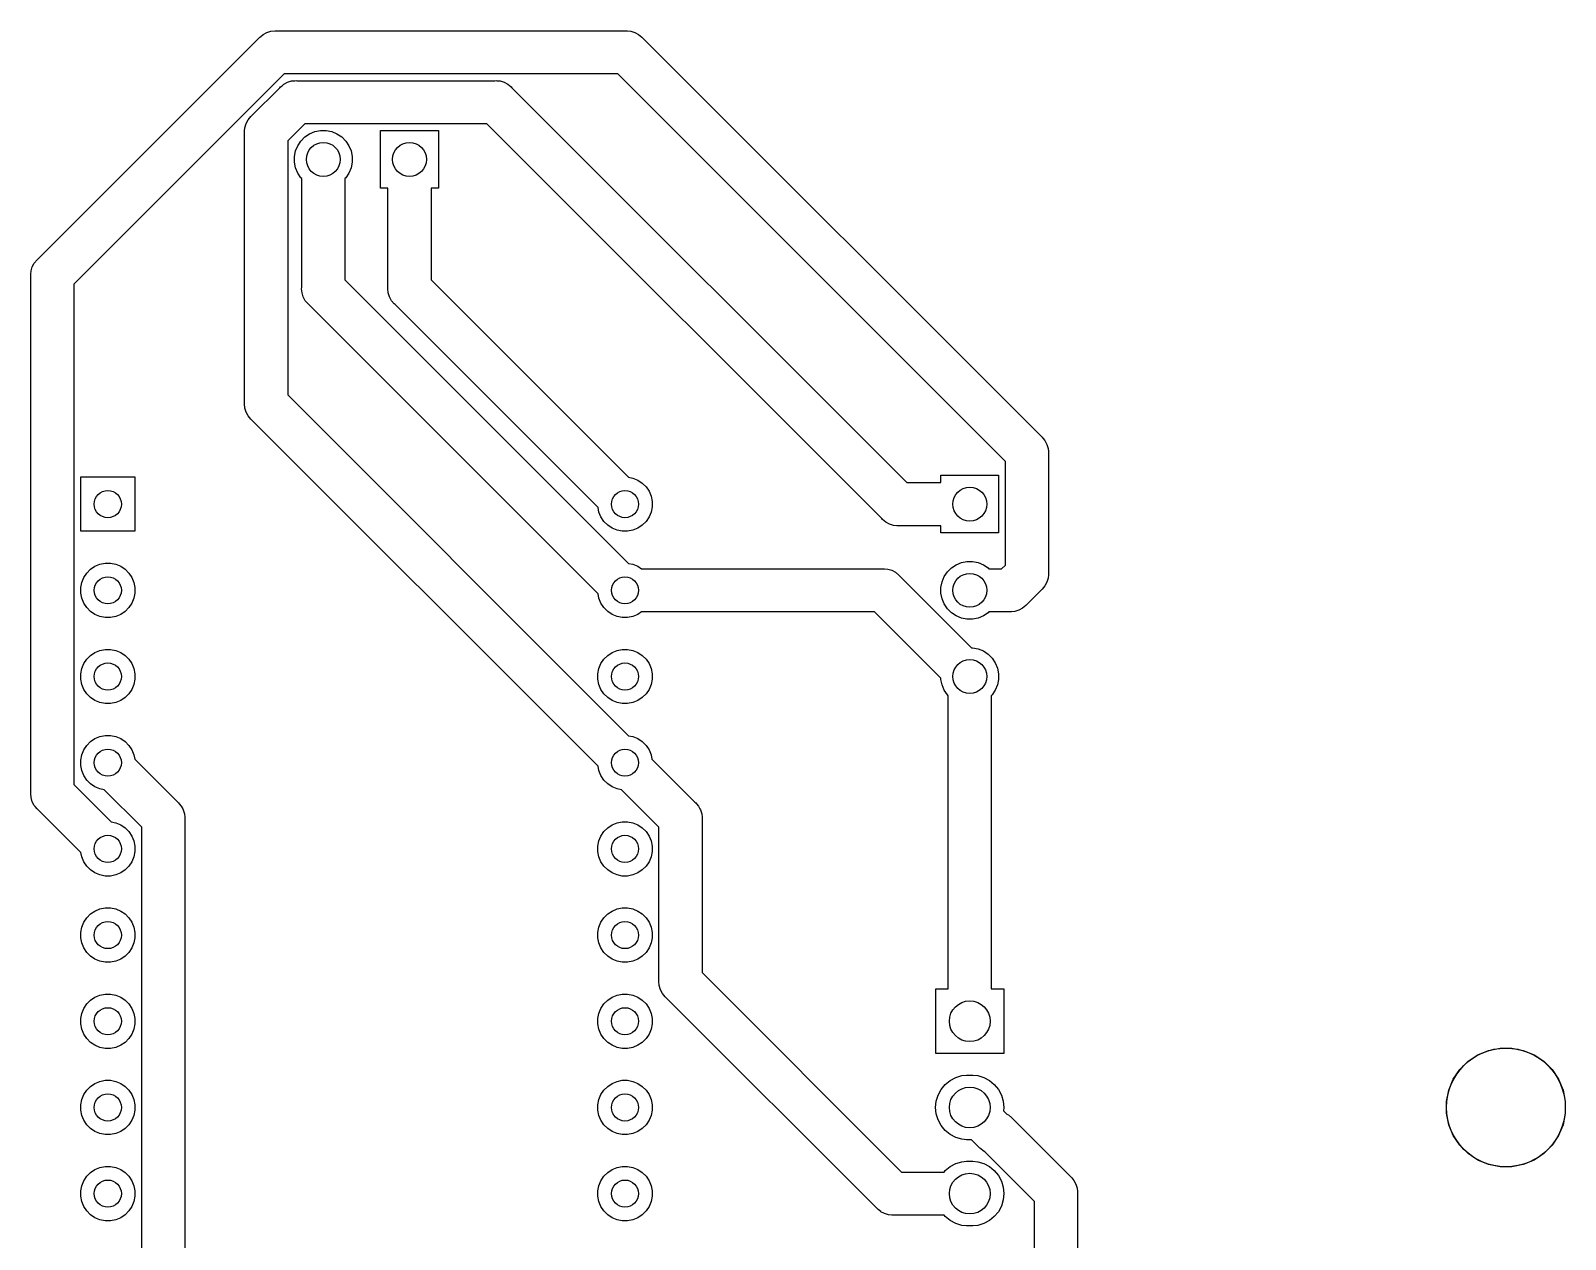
# Model space of a CAD drawing. Extents: x 115.6 to 162.3, y -107.2 to -49.5.
# Drawn here: x 117.11 to 162.33, y -85.17 to -49.55 of the extents above; entities that cross this region are included whole.
import ezdxf

# ---------------------------------------------------------------- set-up
doc = ezdxf.new("R2010")
doc.units = 0
doc.layers.add('BLACK', color=7, linetype='CONTINUOUS')

msp = doc.modelspace()

# ---------------------------------------------------------------- linework, layer by layer
at = {"layer": 'BLACK', "linetype": 'CONTINUOUS'}
for p, q in [((123.841, -49.758), (123.861, -49.7338)), ((123.861, -49.7338), (123.885, -49.7139)), ((123.885, -49.7139), (123.958, -49.6545)), ((123.885, -49.7139), (123.885, -49.7139)), ((123.958, -49.6545), (124.068, -49.5955)), ((124.068, -49.5955), (124.188, -49.5592)), ((124.188, -49.5592), (124.312, -49.5469)), ((124.312, -49.5469), (124.343, -49.55)), ((124.343, -49.55), (134.637, -49.55)), ((134.637, -49.55), (134.668, -49.5469)), ((134.668, -49.5469), (134.699, -49.55)), ((134.699, -49.55), (134.699, -49.55)), ((134.699, -49.55), (134.792, -49.5592)), ((134.792, -49.5592), (134.912, -49.5955)), ((134.912, -49.5955), (135.022, -49.6545)), ((135.022, -49.6545), (135.119, -49.7338)), ((135.119, -49.7338), (135.139, -49.758)), ((117.318, -56.2812), (123.841, -49.758)), ((135.139, -49.758), (146.892, -61.5109)), ((124.575, -50.82), (118.38, -57.0153)), ((124.567, -51.1245), (124.677, -51.0655)), ((134.405, -50.82), (124.575, -50.82)), ((124.677, -51.0655), (124.797, -51.0292)), ((124.797, -51.0292), (124.89, -51.02)), ((124.89, -51.02), (124.921, -51.0169)), ((124.89, -51.02), (124.89, -51.02)), ((124.921, -51.0169), (124.952, -51.02)), ((124.952, -51.02), (130.784, -51.02)), ((130.784, -51.02), (130.815, -51.0169)), ((130.815, -51.0169), (130.846, -51.02)), ((130.846, -51.02), (130.846, -51.02)), ((130.846, -51.02), (130.939, -51.0292)), ((130.939, -51.0292), (131.059, -51.0655)), ((131.059, -51.0655), (131.169, -51.1245)), ((145.83, -62.245), (134.405, -50.82)), ((123.618, -52.0601), (124.45, -51.228)), ((124.45, -51.228), (124.47, -51.2038)), ((124.47, -51.2038), (124.513, -51.1688)), ((124.513, -51.1688), (124.567, -51.1245)), ((131.169, -51.1245), (131.266, -51.2038)), ((131.266, -51.2038), (131.286, -51.228)), ((131.286, -51.228), (142.923, -62.865)), ((123.41, -52.5), (123.419, -52.4067)), ((123.419, -52.4067), (123.455, -52.287)), ((123.455, -52.287), (123.514, -52.1767)), ((123.514, -52.1767), (123.594, -52.08)), ((123.594, -52.08), (123.618, -52.0601)), ((125.184, -52.29), (124.68, -52.7942)), ((130.552, -52.29), (125.184, -52.29)), ((142.189, -63.927), (130.552, -52.29)), ((123.407, -52.5312), (123.41, -52.5)), ((123.41, -52.5624), (123.407, -52.5312)), ((123.41, -52.5), (123.41, -52.5)), ((123.41, -60.5138), (123.41, -52.5624)), ((124.68, -52.7942), (124.68, -60.282)), ((124.977, -52.9374), (125.07, -52.7982)), ((125.07, -52.7982), (125.188, -52.6798)), ((125.188, -52.6798), (125.327, -52.5867)), ((125.327, -52.5867), (125.482, -52.5227)), ((125.482, -52.5227), (125.646, -52.49)), ((125.646, -52.49), (125.814, -52.49)), ((125.814, -52.49), (125.978, -52.5227)), ((125.978, -52.5227), (126.133, -52.5867)), ((126.133, -52.5867), (126.272, -52.6798)), ((126.272, -52.6798), (126.39, -52.7982)), ((126.39, -52.7982), (126.483, -52.9374)), ((127.42, -54.19), (127.42, -52.49)), ((127.42, -52.49), (129.12, -52.49)), ((129.12, -52.49), (129.12, -54.19)), ((124.88, -53.2563), (124.913, -53.0921)), ((124.88, -53.4237), (124.88, -53.2563)), ((124.913, -53.0921), (124.977, -52.9374)), ((126.483, -52.9374), (126.547, -53.0921)), ((126.547, -53.0921), (126.58, -53.2563)), ((126.58, -53.2563), (126.58, -53.4237)), ((124.913, -53.5879), (124.88, -53.4237)), ((124.977, -53.7426), (124.913, -53.5879)), ((125.07, -53.8818), (124.977, -53.7426)), ((126.483, -53.7426), (126.39, -53.8818)), ((126.547, -53.5879), (126.483, -53.7426)), ((126.58, -53.4237), (126.547, -53.5879)), ((125.095, -53.9071), (125.07, -53.8818)), ((125.095, -57.1188), (125.095, -53.9071)), ((126.39, -53.8818), (126.365, -53.9071)), ((126.365, -53.9071), (126.365, -56.887)), ((127.635, -54.19), (127.42, -54.19)), ((127.635, -57.1188), (127.635, -54.19)), ((129.12, -54.19), (128.905, -54.19)), ((128.905, -54.19), (128.905, -56.887)), ((117.119, -56.6278), (117.155, -56.5081)), ((117.155, -56.5081), (117.214, -56.3978)), ((117.214, -56.3978), (117.294, -56.3011)), ((117.294, -56.3011), (117.318, -56.2812)), ((117.107, -56.7523), (117.11, -56.7211)), ((117.11, -56.7835), (117.107, -56.7523)), ((117.11, -56.7211), (117.119, -56.6278)), ((117.11, -56.7211), (117.11, -56.7211)), ((117.11, -71.9938), (117.11, -56.7835)), ((126.365, -56.887), (134.723, -65.2448)), ((128.905, -56.887), (134.723, -62.7048)), ((118.38, -57.0153), (118.38, -71.762)), ((125.092, -57.15), (125.095, -57.1188)), ((125.104, -57.2745), (125.092, -57.15)), ((125.14, -57.3942), (125.104, -57.2745)), ((125.199, -57.5045), (125.14, -57.3942)), ((125.14, -57.3942), (125.14, -57.3942)), ((127.632, -57.15), (127.635, -57.1188)), ((127.644, -57.2745), (127.632, -57.15)), ((127.68, -57.3942), (127.644, -57.2745)), ((127.739, -57.5045), (127.68, -57.3942)), ((127.68, -57.3942), (127.68, -57.3942)), ((125.279, -57.6012), (125.199, -57.5045)), ((125.303, -57.6211), (125.279, -57.6012)), ((133.825, -66.1428), (125.303, -57.6211)), ((127.819, -57.6012), (127.739, -57.5045)), ((127.843, -57.6211), (127.819, -57.6012)), ((133.825, -63.6028), (127.843, -57.6211)), ((123.407, -60.545), (123.41, -60.5138)), ((123.419, -60.6695), (123.407, -60.545)), ((124.68, -60.282), (134.291, -69.893)), ((123.455, -60.7892), (123.419, -60.6695)), ((123.514, -60.8995), (123.455, -60.7892)), ((123.455, -60.7892), (123.455, -60.7892)), ((123.594, -60.9962), (123.514, -60.8995)), ((123.618, -61.0161), (123.594, -60.9962)), ((133.393, -70.7911), (123.618, -61.0161)), ((146.892, -61.5109), (146.916, -61.5308)), ((146.916, -61.5308), (146.936, -61.555)), ((146.936, -61.555), (146.936, -61.555)), ((146.936, -61.555), (146.996, -61.6275)), ((146.996, -61.6275), (147.055, -61.7378)), ((147.055, -61.7378), (147.091, -61.8575)), ((147.091, -61.8575), (147.1, -61.9508)), ((147.1, -61.9508), (147.103, -61.982)), ((145.83, -65.2941), (145.83, -62.245)), ((147.103, -61.982), (147.1, -62.0132)), ((147.1, -62.0132), (147.1, -65.5259)), ((118.58, -64.3), (118.58, -62.7)), ((118.58, -62.7), (120.18, -62.7)), ((120.18, -62.7), (120.18, -64.3)), ((134.723, -62.7048), (134.853, -62.7307)), ((134.853, -62.7307), (134.999, -62.791)), ((134.999, -62.791), (135.13, -62.8786)), ((143.93, -62.865), (143.93, -62.65)), ((143.93, -62.65), (145.63, -62.65)), ((145.63, -62.65), (145.63, -64.35)), ((135.13, -62.8786), (135.241, -62.99)), ((135.241, -62.99), (135.329, -63.1211)), ((135.329, -63.1211), (135.389, -63.2666)), ((135.389, -63.2666), (135.42, -63.4212)), ((142.923, -62.865), (143.93, -62.865)), ((133.851, -63.7334), (133.825, -63.6028)), ((133.911, -63.8789), (133.851, -63.7334)), ((135.389, -63.7334), (135.329, -63.8789)), ((135.42, -63.5788), (135.389, -63.7334)), ((135.42, -63.4212), (135.42, -63.5788)), ((133.999, -64.01), (133.911, -63.8789)), ((134.11, -64.1214), (133.999, -64.01)), ((134.241, -64.209), (134.11, -64.1214)), ((134.387, -64.2693), (134.241, -64.209)), ((134.999, -64.209), (134.853, -64.2693)), ((135.13, -64.1214), (134.999, -64.209)), ((135.241, -64.01), (135.13, -64.1214)), ((135.329, -63.8789), (135.241, -64.01)), ((142.209, -63.9512), (142.189, -63.927)), ((142.306, -64.0305), (142.209, -63.9512)), ((142.416, -64.0895), (142.306, -64.0305)), ((142.536, -64.1258), (142.416, -64.0895)), ((142.629, -64.135), (142.536, -64.1258)), ((142.66, -64.1381), (142.629, -64.135)), ((142.629, -64.135), (142.629, -64.135)), ((142.691, -64.135), (142.66, -64.1381)), ((143.93, -64.135), (142.691, -64.135)), ((143.93, -64.35), (143.93, -64.135)), ((120.18, -64.3), (118.58, -64.3)), ((134.541, -64.3), (134.387, -64.2693)), ((134.699, -64.3), (134.541, -64.3)), ((134.853, -64.2693), (134.699, -64.3)), ((145.63, -64.35), (143.93, -64.35)), ((118.671, -65.6611), (118.759, -65.53)), ((118.759, -65.53), (118.87, -65.4186)), ((118.87, -65.4186), (119.001, -65.331)), ((119.001, -65.331), (119.147, -65.2707)), ((119.147, -65.2707), (119.301, -65.24)), ((119.301, -65.24), (119.459, -65.24)), ((119.459, -65.24), (119.613, -65.2707)), ((119.613, -65.2707), (119.759, -65.331)), ((119.759, -65.331), (119.89, -65.4186)), ((119.89, -65.4186), (120.001, -65.53)), ((120.001, -65.53), (120.089, -65.6611)), ((134.723, -65.2448), (134.853, -65.2707)), ((134.853, -65.2707), (134.999, -65.331)), ((134.999, -65.331), (135.11, -65.405)), ((135.11, -65.405), (142.209, -65.405)), ((142.209, -65.405), (142.24, -65.4019)), ((142.24, -65.4019), (142.271, -65.405)), ((142.271, -65.405), (142.271, -65.405)), ((142.271, -65.405), (142.364, -65.4142)), ((142.364, -65.4142), (142.484, -65.4505)), ((142.484, -65.4505), (142.594, -65.5095)), ((142.594, -65.5095), (142.691, -65.5888)), ((144.027, -65.6374), (144.12, -65.4982)), ((144.12, -65.4982), (144.238, -65.3798)), ((144.238, -65.3798), (144.377, -65.2867)), ((144.377, -65.2867), (144.532, -65.2227)), ((144.532, -65.2227), (144.696, -65.19)), ((144.696, -65.19), (144.864, -65.19)), ((144.864, -65.19), (145.028, -65.2227)), ((145.028, -65.2227), (145.183, -65.2867)), ((145.183, -65.2867), (145.322, -65.3798)), ((145.322, -65.3798), (145.347, -65.405)), ((145.347, -65.405), (145.719, -65.405)), ((145.719, -65.405), (145.83, -65.2941)), ((147.1, -65.5259), (147.103, -65.5571)), ((147.103, -65.5571), (147.1, -65.5883)), ((118.58, -65.9612), (118.611, -65.8066)), ((118.58, -66.1188), (118.58, -65.9612)), ((118.611, -65.8066), (118.671, -65.6611)), ((120.089, -65.6611), (120.149, -65.8066)), ((120.149, -65.8066), (120.18, -65.9612)), ((120.18, -65.9612), (120.18, -66.1188)), ((142.691, -65.5888), (142.711, -65.6131)), ((142.711, -65.6131), (144.828, -67.73)), ((143.93, -65.9563), (143.963, -65.7921)), ((143.93, -66.1237), (143.93, -65.9563)), ((143.963, -65.7921), (144.027, -65.6374)), ((146.916, -66.0083), (146.892, -66.0281)), ((146.996, -65.9116), (146.916, -66.0083)), ((147.055, -65.8013), (146.996, -65.9116)), ((147.091, -65.6816), (147.055, -65.8013)), ((147.1, -65.5883), (147.091, -65.6816)), ((147.1, -65.5883), (147.1, -65.5883)), ((118.611, -66.2734), (118.58, -66.1188)), ((118.671, -66.4189), (118.611, -66.2734)), ((118.759, -66.55), (118.671, -66.4189)), ((120.089, -66.4189), (120.001, -66.55)), ((120.149, -66.2734), (120.089, -66.4189)), ((120.18, -66.1188), (120.149, -66.2734)), ((133.851, -66.2734), (133.825, -66.1428)), ((133.911, -66.4189), (133.851, -66.2734)), ((133.999, -66.55), (133.911, -66.4189)), ((143.963, -66.2879), (143.93, -66.1237)), ((144.027, -66.4426), (143.963, -66.2879)), ((144.12, -66.5818), (144.027, -66.4426)), ((146.453, -66.4669), (146.433, -66.4912)), ((146.892, -66.0281), (146.453, -66.4669)), ((118.87, -66.6614), (118.759, -66.55)), ((119.001, -66.749), (118.87, -66.6614)), ((119.147, -66.8093), (119.001, -66.749)), ((119.301, -66.84), (119.147, -66.8093)), ((119.459, -66.84), (119.301, -66.84)), ((119.613, -66.8093), (119.459, -66.84)), ((119.759, -66.749), (119.613, -66.8093)), ((119.89, -66.6614), (119.759, -66.749)), ((120.001, -66.55), (119.89, -66.6614)), ((134.11, -66.6614), (133.999, -66.55)), ((134.241, -66.749), (134.11, -66.6614)), ((134.387, -66.8093), (134.241, -66.749)), ((134.541, -66.84), (134.387, -66.8093)), ((134.699, -66.84), (134.541, -66.84)), ((134.853, -66.8093), (134.699, -66.84)), ((134.999, -66.749), (134.853, -66.8093)), ((135.11, -66.675), (134.999, -66.749)), ((141.977, -66.675), (135.11, -66.675)), ((143.93, -68.628), (141.977, -66.675)), ((144.238, -66.7002), (144.12, -66.5818)), ((144.377, -66.7933), (144.238, -66.7002)), ((144.532, -66.8573), (144.377, -66.7933)), ((144.696, -66.89), (144.532, -66.8573)), ((144.864, -66.89), (144.696, -66.89)), ((145.028, -66.8573), (144.864, -66.89)), ((145.183, -66.7933), (145.028, -66.8573)), ((145.322, -66.7002), (145.183, -66.7933)), ((145.347, -66.675), (145.322, -66.7002)), ((145.951, -66.675), (145.347, -66.675)), ((145.982, -66.6781), (145.951, -66.675)), ((146.013, -66.675), (145.982, -66.6781)), ((146.107, -66.6658), (146.013, -66.675)), ((146.013, -66.675), (146.013, -66.675)), ((146.226, -66.6295), (146.107, -66.6658)), ((146.337, -66.5705), (146.226, -66.6295)), ((146.433, -66.4912), (146.337, -66.5705)), ((119.001, -67.871), (119.147, -67.8107)), ((119.147, -67.8107), (119.301, -67.78)), ((119.301, -67.78), (119.459, -67.78)), ((119.459, -67.78), (119.613, -67.8107)), ((119.613, -67.8107), (119.759, -67.871)), ((134.241, -67.871), (134.387, -67.8107)), ((134.387, -67.8107), (134.541, -67.78)), ((134.541, -67.78), (134.699, -67.78)), ((134.699, -67.78), (134.853, -67.8107)), ((134.853, -67.8107), (134.999, -67.871)), ((144.828, -67.73), (144.864, -67.73)), ((144.864, -67.73), (145.028, -67.7627)), ((145.028, -67.7627), (145.183, -67.8267)), ((145.183, -67.8267), (145.322, -67.9198)), ((118.611, -68.3466), (118.671, -68.2011)), ((118.671, -68.2011), (118.759, -68.07)), ((118.759, -68.07), (118.87, -67.9586)), ((118.87, -67.9586), (119.001, -67.871)), ((119.759, -67.871), (119.89, -67.9586)), ((119.89, -67.9586), (120.001, -68.07)), ((120.001, -68.07), (120.089, -68.2011)), ((120.089, -68.2011), (120.149, -68.3466)), ((133.851, -68.3466), (133.911, -68.2011)), ((133.911, -68.2011), (133.999, -68.07)), ((133.999, -68.07), (134.11, -67.9586)), ((134.11, -67.9586), (134.241, -67.871)), ((134.999, -67.871), (135.13, -67.9586)), ((135.13, -67.9586), (135.241, -68.07)), ((135.241, -68.07), (135.329, -68.2011)), ((135.329, -68.2011), (135.389, -68.3466)), ((145.322, -67.9198), (145.44, -68.0382)), ((145.44, -68.0382), (145.533, -68.1774)), ((145.533, -68.1774), (145.597, -68.3321)), ((118.58, -68.5012), (118.611, -68.3466)), ((118.58, -68.6588), (118.58, -68.5012)), ((118.611, -68.8134), (118.58, -68.6588)), ((120.149, -68.3466), (120.18, -68.5012)), ((120.18, -68.6588), (120.149, -68.8134)), ((120.18, -68.5012), (120.18, -68.6588)), ((133.82, -68.5012), (133.851, -68.3466)), ((133.82, -68.6588), (133.82, -68.5012)), ((133.851, -68.8134), (133.82, -68.6588)), ((135.389, -68.3466), (135.42, -68.5012)), ((135.42, -68.6588), (135.389, -68.8134)), ((135.42, -68.5012), (135.42, -68.6588)), ((143.93, -68.6637), (143.93, -68.628)), ((143.963, -68.8279), (143.93, -68.6637)), ((145.597, -68.3321), (145.63, -68.4963)), ((145.63, -68.6637), (145.597, -68.8279)), ((145.63, -68.4963), (145.63, -68.6637)), ((118.671, -68.9589), (118.611, -68.8134)), ((118.759, -69.09), (118.671, -68.9589)), ((118.87, -69.2014), (118.759, -69.09)), ((120.001, -69.09), (119.89, -69.2014)), ((120.089, -68.9589), (120.001, -69.09)), ((120.149, -68.8134), (120.089, -68.9589)), ((133.911, -68.9589), (133.851, -68.8134)), ((133.999, -69.09), (133.911, -68.9589)), ((134.11, -69.2014), (133.999, -69.09)), ((135.241, -69.09), (135.13, -69.2014)), ((135.329, -68.9589), (135.241, -69.09)), ((135.389, -68.8134), (135.329, -68.9589)), ((144.027, -68.9826), (143.963, -68.8279)), ((144.12, -69.1218), (144.027, -68.9826)), ((144.145, -69.1471), (144.12, -69.1218)), ((144.145, -77.7875), (144.145, -69.1471)), ((145.44, -69.1218), (145.415, -69.1471)), ((145.415, -69.1471), (145.415, -77.7875)), ((145.533, -68.9826), (145.44, -69.1218)), ((145.597, -68.8279), (145.533, -68.9826)), ((119.001, -69.289), (118.87, -69.2014)), ((119.147, -69.3493), (119.001, -69.289)), ((119.301, -69.38), (119.147, -69.3493)), ((119.459, -69.38), (119.301, -69.38)), ((119.613, -69.3493), (119.459, -69.38)), ((119.759, -69.289), (119.613, -69.3493)), ((119.89, -69.2014), (119.759, -69.289)), ((134.241, -69.289), (134.11, -69.2014)), ((134.387, -69.3493), (134.241, -69.289)), ((134.541, -69.38), (134.387, -69.3493)), ((134.699, -69.38), (134.541, -69.38)), ((134.853, -69.3493), (134.699, -69.38)), ((134.999, -69.289), (134.853, -69.3493)), ((135.13, -69.2014), (134.999, -69.289)), ((134.291, -69.893), (134.291, -69.8931)), ((134.291, -69.8931), (134.723, -70.3248)), ((118.759, -70.61), (118.87, -70.4986)), ((118.87, -70.4986), (119.001, -70.411)), ((119.001, -70.411), (119.147, -70.3507)), ((119.147, -70.3507), (119.301, -70.32)), ((119.301, -70.32), (119.459, -70.32)), ((119.459, -70.32), (119.613, -70.3507)), ((119.613, -70.3507), (119.759, -70.411)), ((119.759, -70.411), (119.89, -70.4986)), ((119.89, -70.4986), (120.001, -70.61)), ((134.723, -70.3248), (134.853, -70.3507)), ((134.853, -70.3507), (134.999, -70.411)), ((134.999, -70.411), (135.13, -70.4986)), ((135.13, -70.4986), (135.241, -70.61)), ((118.58, -71.0412), (118.611, -70.8866)), ((118.611, -70.8866), (118.671, -70.7411)), ((118.671, -70.7411), (118.759, -70.61)), ((120.001, -70.61), (120.089, -70.7411)), ((120.089, -70.7411), (120.149, -70.8866)), ((120.149, -70.8866), (120.175, -71.0172)), ((133.825, -71.2228), (133.393, -70.7911)), ((133.393, -70.7911), (133.393, -70.7911)), ((135.241, -70.61), (135.329, -70.7411)), ((135.329, -70.7411), (135.389, -70.8866)), ((135.389, -70.8866), (135.415, -71.0172)), ((118.58, -71.1988), (118.58, -71.0412)), ((118.611, -71.3534), (118.58, -71.1988)), ((118.671, -71.4989), (118.611, -71.3534)), ((120.175, -71.0172), (121.442, -72.2839)), ((133.851, -71.3534), (133.825, -71.2228)), ((133.911, -71.4989), (133.851, -71.3534)), ((135.415, -71.0172), (136.682, -72.2839)), ((118.38, -71.762), (119.051, -72.433)), ((118.759, -71.63), (118.671, -71.4989)), ((118.87, -71.7414), (118.759, -71.63)), ((119.001, -71.829), (118.87, -71.7414)), ((119.147, -71.8893), (119.001, -71.829)), ((119.277, -71.9152), (119.147, -71.8893)), ((133.999, -71.63), (133.911, -71.4989)), ((134.11, -71.7414), (133.999, -71.63)), ((134.241, -71.829), (134.11, -71.7414)), ((134.387, -71.8893), (134.241, -71.829)), ((134.517, -71.9152), (134.387, -71.8893)), ((117.107, -72.025), (117.11, -71.9938)), ((117.11, -72.0562), (117.107, -72.025)), ((117.117, -72.1292), (117.11, -72.0562)), ((117.11, -72.0562), (117.11, -72.0562)), ((117.119, -72.1495), (117.117, -72.1292)), ((117.155, -72.2692), (117.119, -72.1495)), ((117.214, -72.3795), (117.155, -72.2692)), ((120.38, -73.018), (119.277, -71.9152)), ((121.442, -72.2839), (121.466, -72.3038)), ((121.466, -72.3038), (121.486, -72.328)), ((121.486, -72.328), (121.486, -72.328)), ((121.486, -72.328), (121.546, -72.4005)), ((135.62, -73.018), (134.517, -71.9152)), ((136.682, -72.2839), (136.706, -72.3038)), ((136.706, -72.3038), (136.726, -72.328)), ((136.726, -72.328), (136.726, -72.328)), ((136.726, -72.328), (136.786, -72.4005)), ((117.239, -72.4088), (117.214, -72.3795)), ((117.294, -72.4762), (117.239, -72.4088)), ((117.318, -72.4961), (117.294, -72.4762)), ((118.153, -73.3311), (117.318, -72.4961)), ((119.051, -72.433), (119.051, -72.433)), ((119.051, -72.433), (119.483, -72.8648)), ((121.546, -72.4005), (121.586, -72.4762)), ((121.586, -72.4762), (121.605, -72.5108)), ((121.605, -72.5108), (121.641, -72.6305)), ((121.641, -72.6305), (121.65, -72.7238)), ((121.65, -72.7238), (121.653, -72.755)), ((121.653, -72.755), (121.65, -72.7862)), ((121.65, -72.7862), (121.65, -87.6118)), ((136.786, -72.4005), (136.826, -72.4762)), ((136.826, -72.4762), (136.845, -72.5108)), ((136.845, -72.5108), (136.881, -72.6305)), ((136.881, -72.6305), (136.89, -72.7238)), ((136.89, -72.7238), (136.893, -72.755)), ((136.893, -72.755), (136.89, -72.7862)), ((136.89, -72.7862), (136.89, -77.302)), ((119.483, -72.8648), (119.613, -72.8907)), ((119.613, -72.8907), (119.759, -72.951)), ((119.759, -72.951), (119.89, -73.0386)), ((119.89, -73.0386), (120.001, -73.15)), ((120.001, -73.15), (120.089, -73.2811)), ((120.38, -87.8436), (120.38, -73.018)), ((133.911, -73.2811), (133.999, -73.15)), ((133.999, -73.15), (134.11, -73.0386)), ((134.11, -73.0386), (134.241, -72.951)), ((134.241, -72.951), (134.387, -72.8907)), ((134.387, -72.8907), (134.541, -72.86)), ((134.541, -72.86), (134.699, -72.86)), ((134.699, -72.86), (134.853, -72.8907)), ((134.853, -72.8907), (134.999, -72.951)), ((134.999, -72.951), (135.13, -73.0386)), ((135.13, -73.0386), (135.241, -73.15)), ((135.241, -73.15), (135.329, -73.2811)), ((135.62, -77.5338), (135.62, -73.018)), ((118.585, -73.7628), (118.153, -73.3311)), ((118.153, -73.3311), (118.153, -73.3311)), ((120.089, -73.2811), (120.149, -73.4266)), ((120.149, -73.4266), (120.18, -73.5812)), ((120.18, -73.5812), (120.18, -73.7388)), ((133.82, -73.5812), (133.851, -73.4266)), ((133.82, -73.7388), (133.82, -73.5812)), ((133.851, -73.4266), (133.911, -73.2811)), ((135.329, -73.2811), (135.389, -73.4266)), ((135.389, -73.4266), (135.42, -73.5812)), ((135.42, -73.5812), (135.42, -73.7388)), ((118.611, -73.8934), (118.585, -73.7628)), ((118.671, -74.0389), (118.611, -73.8934)), ((118.759, -74.17), (118.671, -74.0389)), ((120.089, -74.0389), (120.001, -74.17)), ((120.149, -73.8934), (120.089, -74.0389)), ((120.18, -73.7388), (120.149, -73.8934)), ((133.851, -73.8934), (133.82, -73.7388)), ((133.911, -74.0389), (133.851, -73.8934)), ((133.999, -74.17), (133.911, -74.0389)), ((135.329, -74.0389), (135.241, -74.17)), ((135.389, -73.8934), (135.329, -74.0389)), ((135.42, -73.7388), (135.389, -73.8934)), ((118.87, -74.2814), (118.759, -74.17)), ((119.001, -74.369), (118.87, -74.2814)), ((119.147, -74.4293), (119.001, -74.369)), ((119.301, -74.46), (119.147, -74.4293)), ((119.459, -74.46), (119.301, -74.46)), ((119.613, -74.4293), (119.459, -74.46)), ((119.759, -74.369), (119.613, -74.4293)), ((119.89, -74.2814), (119.759, -74.369)), ((120.001, -74.17), (119.89, -74.2814)), ((134.11, -74.2814), (133.999, -74.17)), ((134.241, -74.369), (134.11, -74.2814)), ((134.387, -74.4293), (134.241, -74.369)), ((134.541, -74.46), (134.387, -74.4293)), ((134.699, -74.46), (134.541, -74.46)), ((134.853, -74.4293), (134.699, -74.46)), ((134.999, -74.369), (134.853, -74.4293)), ((135.13, -74.2814), (134.999, -74.369)), ((135.241, -74.17), (135.13, -74.2814)), ((118.87, -75.5786), (119.001, -75.491)), ((119.001, -75.491), (119.147, -75.4307)), ((119.147, -75.4307), (119.301, -75.4)), ((119.301, -75.4), (119.459, -75.4)), ((119.459, -75.4), (119.613, -75.4307)), ((119.613, -75.4307), (119.759, -75.491)), ((119.759, -75.491), (119.89, -75.5786)), ((134.11, -75.5786), (134.241, -75.491)), ((134.241, -75.491), (134.387, -75.4307)), ((134.387, -75.4307), (134.541, -75.4)), ((134.541, -75.4), (134.699, -75.4)), ((134.699, -75.4), (134.853, -75.4307)), ((134.853, -75.4307), (134.999, -75.491)), ((134.999, -75.491), (135.13, -75.5786)), ((118.58, -76.1212), (118.611, -75.9666)), ((118.611, -75.9666), (118.671, -75.8211)), ((118.671, -75.8211), (118.759, -75.69)), ((118.759, -75.69), (118.87, -75.5786)), ((119.89, -75.5786), (120.001, -75.69)), ((120.001, -75.69), (120.089, -75.8211)), ((120.089, -75.8211), (120.149, -75.9666)), ((120.149, -75.9666), (120.18, -76.1212)), ((133.82, -76.1212), (133.851, -75.9666)), ((133.851, -75.9666), (133.911, -75.8211)), ((133.911, -75.8211), (133.999, -75.69)), ((133.999, -75.69), (134.11, -75.5786)), ((135.13, -75.5786), (135.241, -75.69)), ((135.241, -75.69), (135.329, -75.8211)), ((135.329, -75.8211), (135.389, -75.9666)), ((135.389, -75.9666), (135.42, -76.1212)), ((118.58, -76.2788), (118.58, -76.1212)), ((118.611, -76.4334), (118.58, -76.2788)), ((120.18, -76.2788), (120.149, -76.4334)), ((120.18, -76.1212), (120.18, -76.2788)), ((133.82, -76.2788), (133.82, -76.1212)), ((133.851, -76.4334), (133.82, -76.2788)), ((135.42, -76.2788), (135.389, -76.4334)), ((135.42, -76.1212), (135.42, -76.2788)), ((118.671, -76.5789), (118.611, -76.4334)), ((118.759, -76.71), (118.671, -76.5789)), ((118.87, -76.8214), (118.759, -76.71)), ((119.001, -76.909), (118.87, -76.8214)), ((119.89, -76.8214), (119.759, -76.909)), ((120.001, -76.71), (119.89, -76.8214)), ((120.089, -76.5789), (120.001, -76.71)), ((120.149, -76.4334), (120.089, -76.5789)), ((133.911, -76.5789), (133.851, -76.4334)), ((133.999, -76.71), (133.911, -76.5789)), ((134.11, -76.8214), (133.999, -76.71)), ((134.241, -76.909), (134.11, -76.8214)), ((135.13, -76.8214), (134.999, -76.909)), ((135.241, -76.71), (135.13, -76.8214)), ((135.329, -76.5789), (135.241, -76.71)), ((135.389, -76.4334), (135.329, -76.5789)), ((119.147, -76.9693), (119.001, -76.909)), ((119.301, -77), (119.147, -76.9693)), ((119.459, -77), (119.301, -77)), ((119.613, -76.9693), (119.459, -77)), ((119.759, -76.909), (119.613, -76.9693)), ((134.387, -76.9693), (134.241, -76.909)), ((134.541, -77), (134.387, -76.9693)), ((134.699, -77), (134.541, -77)), ((134.853, -76.9693), (134.699, -77)), ((134.999, -76.909), (134.853, -76.9693)), ((136.89, -77.302), (142.773, -83.185)), ((135.617, -77.565), (135.62, -77.5338)), ((135.629, -77.6895), (135.617, -77.565)), ((135.665, -77.8092), (135.629, -77.6895)), ((118.671, -78.3611), (118.759, -78.23)), ((118.759, -78.23), (118.87, -78.1186)), ((118.87, -78.1186), (119.001, -78.031)), ((119.001, -78.031), (119.147, -77.9707)), ((119.147, -77.9707), (119.301, -77.94)), ((119.301, -77.94), (119.459, -77.94)), ((119.459, -77.94), (119.613, -77.9707)), ((119.613, -77.9707), (119.759, -78.031)), ((119.759, -78.031), (119.89, -78.1186)), ((119.89, -78.1186), (120.001, -78.23)), ((120.001, -78.23), (120.089, -78.3611)), ((133.911, -78.3611), (133.999, -78.23)), ((133.999, -78.23), (134.11, -78.1186)), ((134.11, -78.1186), (134.241, -78.031)), ((134.241, -78.031), (134.387, -77.9707)), ((134.387, -77.9707), (134.541, -77.94)), ((134.541, -77.94), (134.699, -77.94)), ((134.699, -77.94), (134.853, -77.9707)), ((134.853, -77.9707), (134.999, -78.031)), ((134.999, -78.031), (135.13, -78.1186)), ((135.13, -78.1186), (135.241, -78.23)), ((135.241, -78.23), (135.329, -78.3611)), ((135.724, -77.9195), (135.665, -77.8092)), ((135.665, -77.8092), (135.665, -77.8092)), ((135.804, -78.0162), (135.724, -77.9195)), ((135.828, -78.0361), (135.804, -78.0162)), ((142.039, -84.247), (135.828, -78.0361)), ((143.78, -79.6925), (143.78, -77.7875)), ((143.78, -77.7875), (144.145, -77.7875)), ((145.415, -77.7875), (145.78, -77.7875)), ((145.78, -77.7875), (145.78, -79.6925)), ((118.58, -78.6612), (118.611, -78.5066)), ((118.58, -78.8188), (118.58, -78.6612)), ((118.611, -78.5066), (118.671, -78.3611)), ((120.089, -78.3611), (120.149, -78.5066)), ((120.149, -78.5066), (120.18, -78.6612)), ((120.18, -78.6612), (120.18, -78.8188)), ((133.82, -78.6612), (133.851, -78.5066)), ((133.82, -78.8188), (133.82, -78.6612)), ((133.851, -78.5066), (133.911, -78.3611)), ((135.329, -78.3611), (135.389, -78.5066)), ((135.389, -78.5066), (135.42, -78.6612)), ((135.42, -78.6612), (135.42, -78.8188)), ((118.611, -78.9734), (118.58, -78.8188)), ((118.671, -79.1189), (118.611, -78.9734)), ((118.759, -79.25), (118.671, -79.1189)), ((120.089, -79.1189), (120.001, -79.25)), ((120.149, -78.9734), (120.089, -79.1189)), ((120.18, -78.8188), (120.149, -78.9734)), ((133.851, -78.9734), (133.82, -78.8188)), ((133.911, -79.1189), (133.851, -78.9734)), ((133.999, -79.25), (133.911, -79.1189)), ((135.329, -79.1189), (135.241, -79.25)), ((135.389, -78.9734), (135.329, -79.1189)), ((135.42, -78.8188), (135.389, -78.9734)), ((118.87, -79.3614), (118.759, -79.25)), ((119.001, -79.449), (118.87, -79.3614)), ((119.147, -79.5093), (119.001, -79.449)), ((119.301, -79.54), (119.147, -79.5093)), ((119.459, -79.54), (119.301, -79.54)), ((119.613, -79.5093), (119.459, -79.54)), ((119.759, -79.449), (119.613, -79.5093)), ((119.89, -79.3614), (119.759, -79.449)), ((120.001, -79.25), (119.89, -79.3614)), ((134.11, -79.3614), (133.999, -79.25)), ((134.241, -79.449), (134.11, -79.3614)), ((134.387, -79.5093), (134.241, -79.449)), ((134.541, -79.54), (134.387, -79.5093)), ((134.699, -79.54), (134.541, -79.54)), ((134.853, -79.5093), (134.699, -79.54)), ((134.999, -79.449), (134.853, -79.5093)), ((135.13, -79.3614), (134.999, -79.449)), ((135.241, -79.25), (135.13, -79.3614)), ((160.07, -79.5973), (160.408, -79.53)), ((160.408, -79.53), (160.752, -79.53)), ((160.752, -79.53), (161.09, -79.5973)), ((145.78, -79.6925), (143.78, -79.6925)), ((159.221, -80.1644), (159.464, -79.9207)), ((159.464, -79.9207), (159.751, -79.7292)), ((159.751, -79.7292), (160.07, -79.5973)), ((161.09, -79.5973), (161.409, -79.7292)), ((161.409, -79.7292), (161.696, -79.9207)), ((161.696, -79.9207), (161.939, -80.1644)), ((119.147, -80.5107), (119.301, -80.48)), ((119.301, -80.48), (119.459, -80.48)), ((119.459, -80.48), (119.613, -80.5107)), ((134.387, -80.5107), (134.541, -80.48)), ((134.541, -80.48), (134.699, -80.48)), ((134.699, -80.48), (134.853, -80.5107)), ((144.056, -80.6032), (144.201, -80.4842)), ((144.201, -80.4842), (144.366, -80.3957)), ((144.366, -80.3957), (144.546, -80.3413)), ((144.546, -80.3413), (144.686, -80.3275)), ((144.686, -80.3275), (144.874, -80.3275)), ((144.874, -80.3275), (145.014, -80.3413)), ((145.014, -80.3413), (145.194, -80.3957)), ((145.194, -80.3957), (145.359, -80.4842)), ((145.359, -80.4842), (145.504, -80.6032)), ((158.897, -80.7695), (159.029, -80.4511)), ((159.029, -80.4511), (159.221, -80.1644)), ((161.939, -80.1644), (162.131, -80.4511)), ((162.131, -80.4511), (162.263, -80.7695)), ((118.611, -81.0466), (118.671, -80.9011)), ((118.671, -80.9011), (118.759, -80.77)), ((118.759, -80.77), (118.87, -80.6586)), ((118.87, -80.6586), (119.001, -80.571)), ((119.001, -80.571), (119.147, -80.5107)), ((119.613, -80.5107), (119.759, -80.571)), ((119.759, -80.571), (119.89, -80.6586)), ((119.89, -80.6586), (120.001, -80.77)), ((120.001, -80.77), (120.089, -80.9011)), ((120.089, -80.9011), (120.149, -81.0466)), ((133.851, -81.0466), (133.911, -80.9011)), ((133.911, -80.9011), (133.999, -80.77)), ((133.999, -80.77), (134.11, -80.6586)), ((134.11, -80.6586), (134.241, -80.571)), ((134.241, -80.571), (134.387, -80.5107)), ((134.853, -80.5107), (134.999, -80.571)), ((134.999, -80.571), (135.13, -80.6586)), ((135.13, -80.6586), (135.241, -80.77)), ((135.241, -80.77), (135.329, -80.9011)), ((135.329, -80.9011), (135.389, -81.0466)), ((143.794, -81.0933), (143.848, -80.9137)), ((143.848, -80.9137), (143.937, -80.7483)), ((143.937, -80.7483), (144.056, -80.6032)), ((145.504, -80.6032), (145.623, -80.7483)), ((145.623, -80.7483), (145.712, -80.9137)), ((145.712, -80.9137), (145.766, -81.0933)), ((158.83, -81.1076), (158.897, -80.7695)), ((162.263, -80.7695), (162.33, -81.1076)), ((118.58, -81.2012), (118.611, -81.0466)), ((118.58, -81.3588), (118.58, -81.2012)), ((118.611, -81.5134), (118.58, -81.3588)), ((120.149, -81.0466), (120.18, -81.2012)), ((120.18, -81.3588), (120.149, -81.5134)), ((120.18, -81.2012), (120.18, -81.3588)), ((133.82, -81.2012), (133.851, -81.0466)), ((133.82, -81.3588), (133.82, -81.2012)), ((133.851, -81.5134), (133.82, -81.3588)), ((135.389, -81.0466), (135.42, -81.2012)), ((135.42, -81.3588), (135.389, -81.5134)), ((135.42, -81.2012), (135.42, -81.3588)), ((143.775, -81.28), (143.794, -81.0933)), ((143.794, -81.4667), (143.775, -81.28)), ((145.766, -81.0933), (145.785, -81.28)), ((145.785, -81.28), (145.775, -81.377)), ((145.775, -81.377), (145.874, -81.4762)), ((158.83, -81.4524), (158.83, -81.1076)), ((162.33, -81.1076), (162.33, -81.4524)), ((118.671, -81.6589), (118.611, -81.5134)), ((118.759, -81.79), (118.671, -81.6589)), ((118.87, -81.9014), (118.759, -81.79)), ((120.001, -81.79), (119.89, -81.9014)), ((120.089, -81.6589), (120.001, -81.79)), ((120.149, -81.5134), (120.089, -81.6589)), ((133.911, -81.6589), (133.851, -81.5134)), ((133.999, -81.79), (133.911, -81.6589)), ((134.11, -81.9014), (133.999, -81.79)), ((135.241, -81.79), (135.13, -81.9014)), ((135.329, -81.6589), (135.241, -81.79)), ((135.389, -81.5134), (135.329, -81.6589)), ((143.848, -81.6463), (143.794, -81.4667)), ((143.937, -81.8117), (143.848, -81.6463)), ((144.056, -81.9568), (143.937, -81.8117)), ((145.874, -81.4762), (145.922, -81.502)), ((145.922, -81.502), (146.019, -81.5813)), ((146.019, -81.5813), (146.039, -81.6055)), ((146.039, -81.6055), (147.747, -83.3135)), ((158.897, -81.7905), (158.83, -81.4524)), ((159.029, -82.1089), (158.897, -81.7905)), ((162.263, -81.7905), (162.131, -82.1089)), ((162.33, -81.4524), (162.263, -81.7905)), ((119.001, -81.989), (118.87, -81.9014)), ((119.147, -82.0493), (119.001, -81.989)), ((119.301, -82.08), (119.147, -82.0493)), ((119.459, -82.08), (119.301, -82.08)), ((119.613, -82.0493), (119.459, -82.08)), ((119.759, -81.989), (119.613, -82.0493)), ((119.89, -81.9014), (119.759, -81.989)), ((134.241, -81.989), (134.11, -81.9014)), ((134.387, -82.0493), (134.241, -81.989)), ((134.541, -82.08), (134.387, -82.0493)), ((134.699, -82.08), (134.541, -82.08)), ((134.853, -82.0493), (134.699, -82.08)), ((134.999, -81.989), (134.853, -82.0493)), ((135.13, -81.9014), (134.999, -81.989)), ((144.201, -82.0758), (144.056, -81.9568)), ((144.366, -82.1643), (144.201, -82.0758)), ((144.546, -82.2187), (144.366, -82.1643)), ((144.686, -82.2325), (144.546, -82.2187)), ((144.834, -82.2325), (144.686, -82.2325)), ((145.061, -82.4594), (144.834, -82.2325)), ((159.221, -82.3956), (159.029, -82.1089)), ((162.131, -82.1089), (161.939, -82.3956)), ((145.081, -82.4837), (145.061, -82.4594)), ((145.106, -82.5036), (145.081, -82.4837)), ((145.178, -82.563), (145.106, -82.5036)), ((145.106, -82.5036), (145.106, -82.5036)), ((145.226, -82.5888), (145.178, -82.563)), ((146.685, -84.0476), (145.226, -82.5888)), ((159.464, -82.6393), (159.221, -82.3956)), ((159.751, -82.8308), (159.464, -82.6393)), ((161.696, -82.6393), (161.409, -82.8308)), ((161.939, -82.3956), (161.696, -82.6393)), ((118.759, -83.31), (118.87, -83.1986)), ((118.87, -83.1986), (119.001, -83.111)), ((119.001, -83.111), (119.147, -83.0507)), ((119.147, -83.0507), (119.301, -83.02)), ((119.301, -83.02), (119.459, -83.02)), ((119.459, -83.02), (119.613, -83.0507)), ((119.613, -83.0507), (119.759, -83.111)), ((119.759, -83.111), (119.89, -83.1986)), ((119.89, -83.1986), (120.001, -83.31)), ((133.999, -83.31), (134.11, -83.1986)), ((134.11, -83.1986), (134.241, -83.111)), ((134.241, -83.111), (134.387, -83.0507)), ((134.387, -83.0507), (134.541, -83.02)), ((134.541, -83.02), (134.699, -83.02)), ((134.699, -83.02), (134.853, -83.0507)), ((134.853, -83.0507), (134.999, -83.111)), ((134.999, -83.111), (135.13, -83.1986)), ((135.13, -83.1986), (135.241, -83.31)), ((142.773, -83.185), (144.021, -83.185)), ((144.021, -83.185), (144.056, -83.1432)), ((144.056, -83.1432), (144.201, -83.0242)), ((144.201, -83.0242), (144.366, -82.9357)), ((144.366, -82.9357), (144.546, -82.8813)), ((144.546, -82.8813), (144.686, -82.8675)), ((144.686, -82.8675), (144.874, -82.8675)), ((144.874, -82.8675), (145.014, -82.8813)), ((145.014, -82.8813), (145.194, -82.9357)), ((145.194, -82.9357), (145.359, -83.0242)), ((145.359, -83.0242), (145.504, -83.1432)), ((145.504, -83.1432), (145.623, -83.2883)), ((160.07, -82.9627), (159.751, -82.8308)), ((160.408, -83.03), (160.07, -82.9627)), ((160.752, -83.03), (160.408, -83.03)), ((161.09, -82.9627), (160.752, -83.03)), ((161.409, -82.8308), (161.09, -82.9627)), ((118.58, -83.7412), (118.611, -83.5866)), ((118.611, -83.5866), (118.671, -83.4411)), ((118.671, -83.4411), (118.759, -83.31)), ((120.001, -83.31), (120.089, -83.4411)), ((120.089, -83.4411), (120.149, -83.5866)), ((120.149, -83.5866), (120.18, -83.7412)), ((133.82, -83.7412), (133.851, -83.5866)), ((133.851, -83.5866), (133.911, -83.4411)), ((133.911, -83.4411), (133.999, -83.31)), ((135.241, -83.31), (135.329, -83.4411)), ((135.329, -83.4411), (135.389, -83.5866)), ((135.389, -83.5866), (135.42, -83.7412)), ((145.623, -83.2883), (145.712, -83.4537)), ((145.712, -83.4537), (145.766, -83.6333)), ((145.766, -83.6333), (145.785, -83.82)), ((147.747, -83.3135), (147.771, -83.3334)), ((147.771, -83.3334), (147.791, -83.3576)), ((147.791, -83.3576), (147.791, -83.3576)), ((147.791, -83.3576), (147.851, -83.4301)), ((147.851, -83.4301), (147.851, -83.4301)), ((147.851, -83.4301), (147.91, -83.5404)), ((147.91, -83.5404), (147.946, -83.6601)), ((147.946, -83.6601), (147.955, -83.7534)), ((118.58, -83.8988), (118.58, -83.7412)), ((118.611, -84.0534), (118.58, -83.8988)), ((118.671, -84.1989), (118.611, -84.0534)), ((120.149, -84.0534), (120.089, -84.1989)), ((120.18, -83.8988), (120.149, -84.0534)), ((120.18, -83.7412), (120.18, -83.8988)), ((133.82, -83.8988), (133.82, -83.7412)), ((133.851, -84.0534), (133.82, -83.8988)), ((133.911, -84.1989), (133.851, -84.0534)), ((135.389, -84.0534), (135.329, -84.1989)), ((135.42, -83.8988), (135.389, -84.0534)), ((135.42, -83.7412), (135.42, -83.8988)), ((145.766, -84.0067), (145.712, -84.1863)), ((145.785, -83.82), (145.766, -84.0067)), ((146.685, -90.3312), (146.685, -84.0476)), ((147.955, -83.7534), (147.955, -83.7534)), ((147.955, -83.7534), (147.958, -83.7846)), ((147.958, -83.7846), (147.955, -83.8158)), ((147.955, -83.8158), (147.955, -91.0188)), ((118.759, -84.33), (118.671, -84.1989)), ((118.87, -84.4414), (118.759, -84.33)), ((119.001, -84.529), (118.87, -84.4414)), ((119.147, -84.5893), (119.001, -84.529)), ((119.759, -84.529), (119.613, -84.5893)), ((119.89, -84.4414), (119.759, -84.529)), ((120.001, -84.33), (119.89, -84.4414)), ((120.089, -84.1989), (120.001, -84.33)), ((133.999, -84.33), (133.911, -84.1989)), ((134.11, -84.4414), (133.999, -84.33)), ((134.241, -84.529), (134.11, -84.4414)), ((134.387, -84.5893), (134.241, -84.529)), ((134.999, -84.529), (134.853, -84.5893)), ((135.13, -84.4414), (134.999, -84.529)), ((135.241, -84.33), (135.13, -84.4414)), ((135.329, -84.1989), (135.241, -84.33)), ((142.059, -84.2712), (142.039, -84.247)), ((142.083, -84.2911), (142.059, -84.2712)), ((142.156, -84.3505), (142.083, -84.2911)), ((142.083, -84.2911), (142.083, -84.2911)), ((142.158, -84.3517), (142.156, -84.3505)), ((142.266, -84.4095), (142.158, -84.3517)), ((142.386, -84.4458), (142.266, -84.4095)), ((142.479, -84.455), (142.386, -84.4458)), ((142.51, -84.4581), (142.479, -84.455)), ((142.479, -84.455), (142.479, -84.455)), ((142.541, -84.455), (142.51, -84.4581)), ((144.021, -84.455), (142.541, -84.455)), ((144.056, -84.4968), (144.021, -84.455)), ((144.201, -84.6158), (144.056, -84.4968)), ((145.504, -84.4968), (145.359, -84.6158)), ((145.623, -84.3517), (145.504, -84.4968)), ((145.712, -84.1863), (145.623, -84.3517)), ((119.301, -84.62), (119.147, -84.5893)), ((119.459, -84.62), (119.301, -84.62)), ((119.613, -84.5893), (119.459, -84.62)), ((134.541, -84.62), (134.387, -84.5893)), ((134.699, -84.62), (134.541, -84.62)), ((134.853, -84.5893), (134.699, -84.62)), ((144.366, -84.7043), (144.201, -84.6158)), ((144.546, -84.7587), (144.366, -84.7043)), ((144.686, -84.7725), (144.546, -84.7587)), ((144.874, -84.7725), (144.686, -84.7725)), ((145.014, -84.7587), (144.874, -84.7725)), ((145.194, -84.7043), (145.014, -84.7587)), ((145.359, -84.6158), (145.194, -84.7043))]:
    msp.add_line(p, q, dxfattribs=at)
at = {"layer": 'BLACK'}
for centre, radius in [((125.73, -53.34), 0.5), ((128.27, -53.34), 0.5), ((119.38, -63.5), 0.4), ((134.62, -63.5), 0.4), ((144.78, -63.5), 0.5), ((144.78, -66.04), 0.5), ((119.38, -66.04), 0.4), ((134.62, -66.04), 0.4), ((119.38, -68.58), 0.4), ((134.62, -68.58), 0.4), ((144.78, -68.58), 0.5), ((119.38, -71.12), 0.4), ((134.62, -71.12), 0.4), ((119.38, -73.66), 0.4), ((134.62, -73.66), 0.4), ((119.38, -76.2), 0.4), ((134.62, -76.2), 0.4), ((144.78, -78.74), 0.6), ((119.38, -78.74), 0.4), ((134.62, -78.74), 0.4), ((160.58, -81.28), 1.75), ((119.38, -81.28), 0.4), ((134.62, -81.28), 0.4), ((144.78, -81.28), 0.6), ((119.38, -83.82), 0.4), ((134.62, -83.82), 0.4), ((144.78, -83.82), 0.6)]:
    msp.add_circle(centre, radius, dxfattribs=at)

doc.saveas('drawing.dxf')
